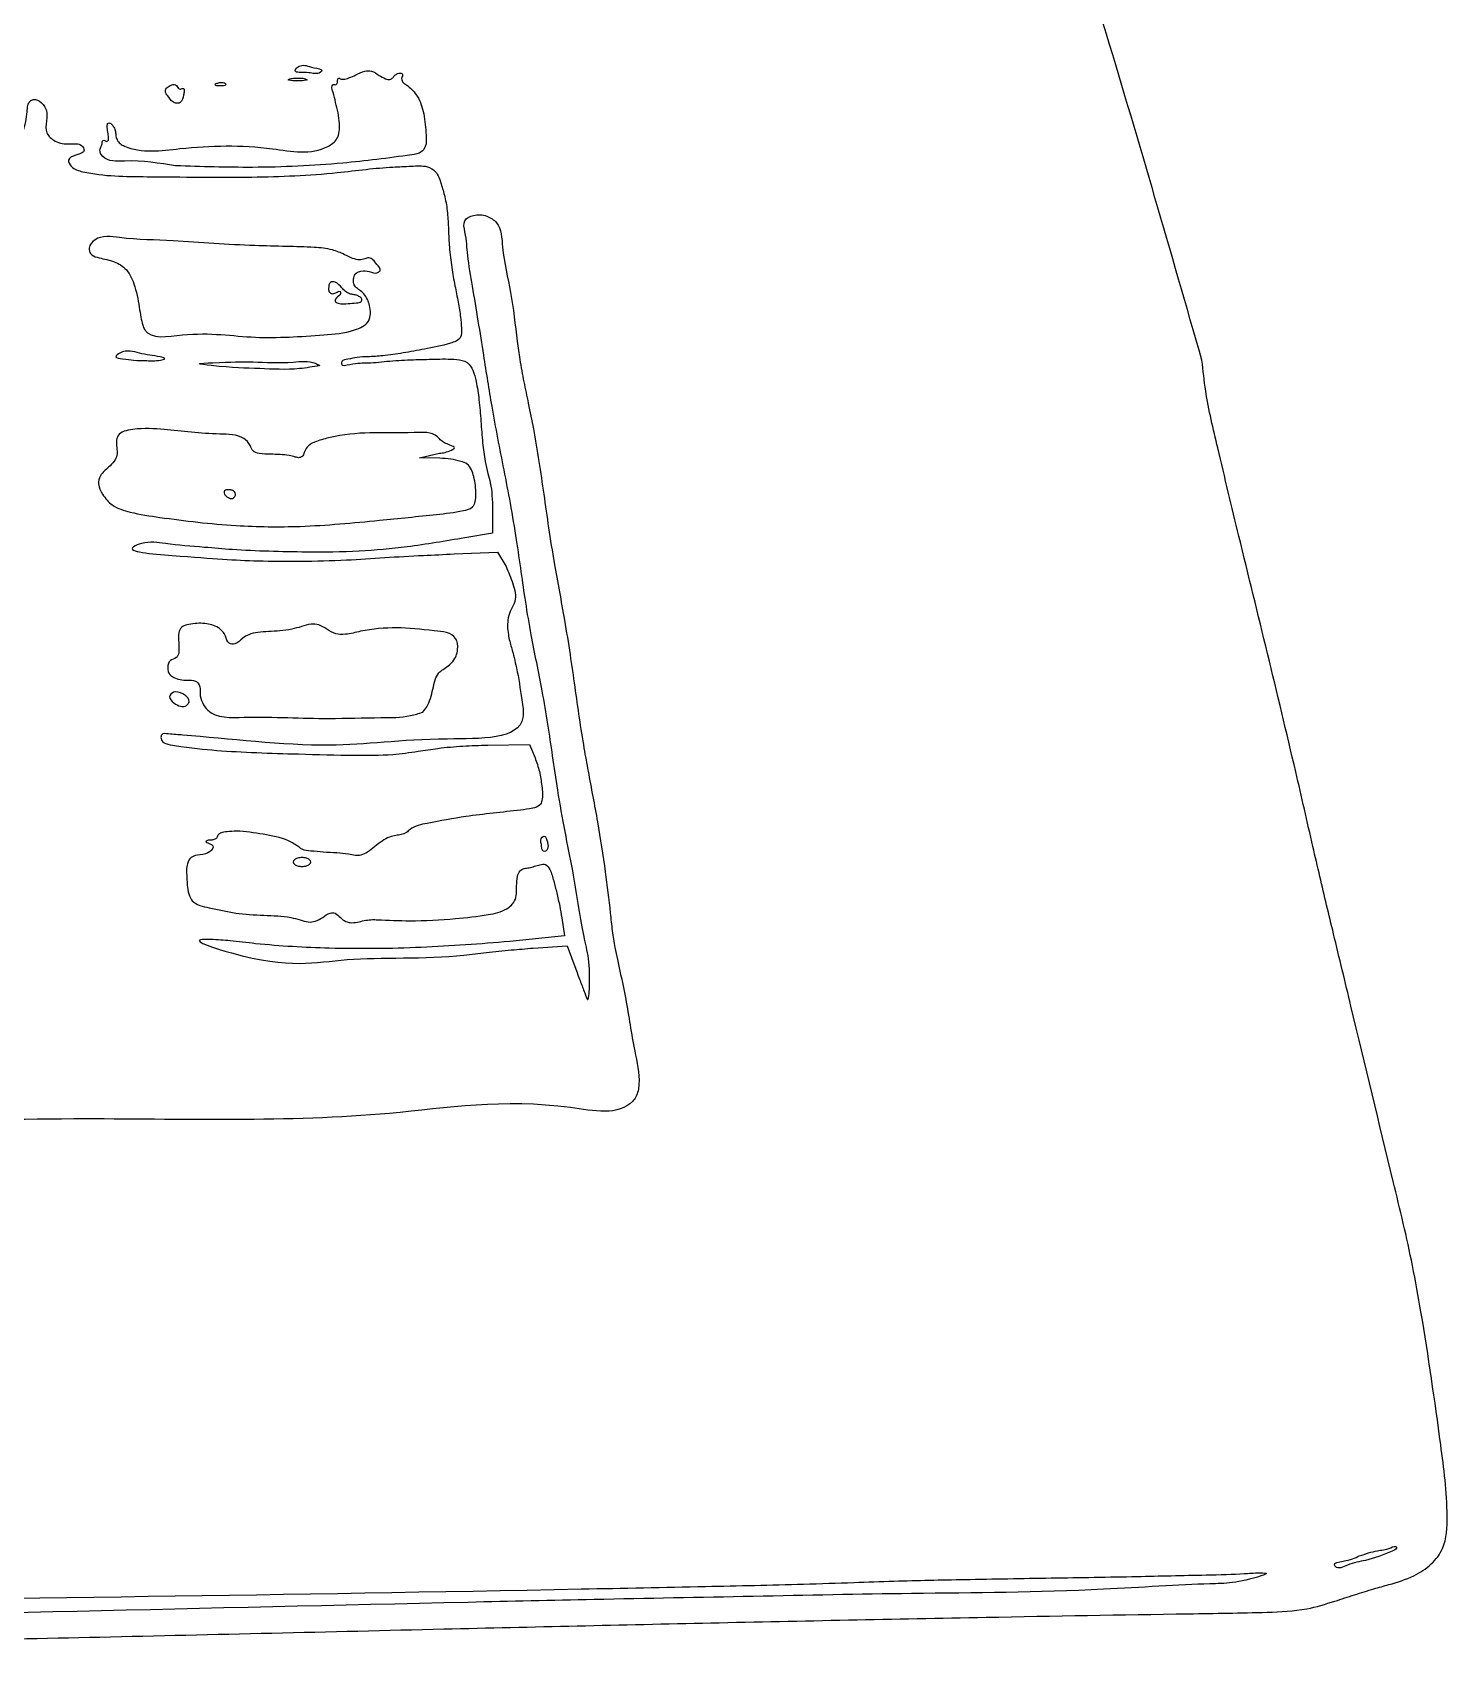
# Model space of a CAD drawing. Extents: x 14 to 139, y 93 to 208.
# Drawn here: x 125.36 to 138.91, y 93.35 to 108.98 of the extents above; entities that cross this region are included whole.
import ezdxf

# ---------------------------------------------------------------- set-up
doc = ezdxf.new("R2010")
doc.units = 0
doc.layers.add('Edge.Cuts', color=7, linetype='CONTINUOUS')
doc.layers.add('SilkS', color=7, linetype='CONTINUOUS')

msp = doc.modelspace()

# ---------------------------------------------------------------- linework, layer by layer
at = {"layer": 'Edge.Cuts', "color": 1}
for points, knots in [([(136.562873, 105.841972), (136.264549, 106.879166), (135.658245, 108.987132), (134.771746, 111.782585), (133.533639, 113.069083), (133.079445, 113.54103)], [0, 0, 0, 0, 3.255087, 6.615553, 8.562588, 8.562588, 8.562588, 8.562588]), ([(86.92611, 93.350235), (90.987756, 93.353391), (99.208665, 93.359778), (109.589867, 93.423206), (116.125173, 93.407892), (118.789651, 93.471242), (119.596422, 93.485972), (120.958597, 93.507667), (123.099832, 93.548381), (126.036731, 93.611547), (129.055629, 93.683776), (131.885295, 93.749444), (134.262424, 93.798114), (136.040338, 93.8296), (137.062408, 93.843755), (137.535922, 93.862785), (137.811046, 93.946734), (138.022933, 94.017022), (138.194986, 94.070357), (138.386287, 94.123026), (138.580223, 94.182372), (138.762157, 94.298575), (138.906842, 94.491549), (138.922589, 94.901496), (138.825796, 95.648732), (138.710813, 96.452629), (138.560729, 97.2939), (138.323603, 98.268107), (138.069734, 99.326678), (137.834653, 100.300286), (137.712361, 100.80961), (137.592917, 101.326912), (137.430536, 102.039659), (137.192951, 103.03007), (136.938527, 104.063343), (136.738308, 104.901217), (136.604568, 105.461051), (136.573573, 105.74421), (136.562873, 105.841972)], [0, 0, 0, 0, 12.18483, 24.662509, 31.145266, 31.78847, 32.658131, 33.565978, 35.875511, 39.082993, 42.378647, 44.935004, 47.573652, 49.513572, 50.264814, 50.646687, 50.926104, 51.123222, 51.317191, 51.46607, 51.719083, 51.922105, 52.104538, 52.417963, 53.10424, 54.390731, 54.842115, 55.668655, 57.396834, 58.108766, 58.673303, 58.968231, 59.7015, 60.866294, 62.023872, 62.893233, 63.452381, 63.747228, 63.747228, 63.747228, 63.747228])]:
    msp.add_open_spline(points, degree=3, knots=knots, dxfattribs=at)
at = {"layer": 'SilkS', "color": 7}
for points in [[(127.888575, 108.640853), (127.88859, 108.641228)], [(127.128555, 108.49596), (127.12854, 108.495585)], [(126.6666, 108.363383), (126.666743, 108.36366)], [(126.733005, 107.70477), (126.733125, 107.704493)], [(129.262035, 104.904323), (129.06846, 104.908823), (129.25953, 104.951873)], [(129.769103, 104.413658), (129.769103, 104.187698), (129.503723, 104.141498)], [(129.399615, 103.986825), (129.815655, 104.0031), (129.898373, 103.867448)], [(126.85923, 102.562583), (126.859192, 102.562298)], [(129.72258, 102.15645), (130.121723, 102.1617), (130.174898, 102.033788)], [(130.431165, 100.50177), (130.45689, 100.32936), (129.932602, 100.27416)], [(130.15785, 100.211378), (130.482772, 100.234253), (130.566, 100.008405)]]:
    msp.add_lwpolyline(points, dxfattribs=at)
for points in [[(127.826452, 108.538335)], [(128.28375, 106.450703)], [(128.151945, 106.085813)], [(126.584512, 105.87651)], [(128.113102, 105.791588)], [(127.200195, 104.56011)], [(128.686335, 104.30988)], [(129.101092, 102.471323)], [(130.236225, 101.2032)], [(127.858335, 101.035905)], [(138.070147, 94.389592)]]:
    msp.add_lwpolyline(points, close=True, dxfattribs=at)
for points, knots in [([(136.562872, 105.841972), (136.264549, 106.879166), (135.658244, 108.987132), (134.771745, 111.782587), (133.533634, 113.069084), (133.079437, 113.54103)], [0, 0, 0, 0, 3.255087, 6.615554, 8.562592, 8.562592, 8.562592, 8.562592]), ([(127.88859, 108.641228), (127.901057, 108.650303), (127.928422, 108.670223), (127.9938, 108.666699), (128.042958, 108.640949), (128.155409, 108.631618), (128.094719, 108.574799), (128.00947, 108.605687), (127.942552, 108.594295), (127.865851, 108.60633), (127.881848, 108.630633), (127.888575, 108.640853)], [0, 0, 0, 0, 0.045446, 0.099761, 0.176626, 0.260087, 0.277576, 0.390096, 0.483797, 0.524604, 0.554217, 0.554217, 0.554217, 0.554217]), ([(126.733125, 107.704493), (126.576823, 107.730048), (126.352591, 107.76671), (126.061899, 107.738965), (125.997822, 107.847825), (126.02053, 107.890047), (126.029754, 107.918348), (126.030104, 107.938081), (126.037504, 107.951565), (126.054117, 107.948056), (126.066049, 107.936604), (126.092963, 107.943156), (126.088383, 107.984926), (126.085155, 108.030531), (126.073868, 108.072854), (126.080722, 108.121723), (126.11777, 108.108972), (126.137868, 108.082141), (126.156139, 108.043747), (126.158764, 107.99937), (126.168252, 107.953459), (126.199269, 107.914891), (126.388034, 107.819266), (126.906359, 107.898124), (127.525197, 107.91036), (128.071656, 107.797339), (128.29927, 107.963961), (128.311133, 108.133819), (128.272034, 108.276551), (128.247296, 108.397367), (128.223338, 108.452993), (128.243306, 108.491738), (128.263593, 108.474871), (128.281406, 108.491802), (128.283343, 108.513277), (128.282486, 108.532883), (128.296271, 108.549374), (128.314051, 108.533163), (128.348006, 108.532912), (128.398551, 108.547572), (128.465303, 108.577171), (128.531948, 108.616967), (128.616976, 108.617052), (128.677575, 108.572895), (128.73244, 108.541312), (128.782664, 108.52488), (128.813353, 108.547859), (128.830253, 108.573298), (128.855572, 108.588414), (128.87936, 108.59587), (128.901355, 108.591669), (128.909761, 108.571583), (128.89713, 108.552797), (128.895615, 108.522948), (128.920186, 108.492614), (128.98194, 108.456222), (129.063555, 108.363034), (129.118525, 108.194913), (129.129559, 108.032889), (129.138769, 107.902286), (129.082983, 107.823025), (128.795638, 107.782475), (128.273914, 107.715049), (127.510729, 107.680478), (126.978138, 107.697113), (126.733005, 107.70477)], [0, 0, 0, 0, 0.491013, 0.704407, 0.772194, 0.809628, 0.84139, 0.860735, 0.869433, 0.882503, 0.902689, 0.918588, 0.950929, 1.004159, 1.064229, 1.092353, 1.118063, 1.153807, 1.19688, 1.241569, 1.286731, 1.335222, 1.383751, 1.913635, 2.80196, 3.331034, 3.446056, 3.591838, 3.799168, 3.897812, 3.960225, 3.978893, 3.998767, 4.015838, 4.039445, 4.062314, 4.075537, 4.090336, 4.120822, 4.175748, 4.246665, 4.340526, 4.404069, 4.488612, 4.55649, 4.600544, 4.632427, 4.662406, 4.692303, 4.718205, 4.737003, 4.752814, 4.774228, 4.800576, 4.836997, 4.883664, 5.016773, 5.195729, 5.402585, 5.509999, 5.57489, 5.670851, 6.336725, 7.200859, 7.937754, 7.937754, 7.937754, 7.937754]), ([(126.666743, 108.36366), (126.653922, 108.377192), (126.633714, 108.39852), (126.633861, 108.447121), (126.670724, 108.467779), (126.700787, 108.484482), (126.733292, 108.48644), (126.747705, 108.4652), (126.756312, 108.445864), (126.777796, 108.436561), (126.793359, 108.445703), (126.81668, 108.446889), (126.815555, 108.41241), (126.807005, 108.372935), (126.794171, 108.305827), (126.71202, 108.298884), (126.684491, 108.337977), (126.6666, 108.363383)], [0, 0, 0, 0, 0.054132, 0.085325, 0.12984, 0.166926, 0.193055, 0.216035, 0.237522, 0.256556, 0.276768, 0.291325, 0.314559, 0.354954, 0.432121, 0.478591, 0.564854, 0.564854, 0.564854, 0.564854]), ([(127.12854, 108.495585), (127.139073, 108.498865), (127.159079, 108.505096), (127.186425, 108.503245), (127.210537, 108.498286), (127.214703, 108.47475), (127.18371, 108.470736), (127.15538, 108.471312), (127.125791, 108.467249), (127.102309, 108.487233), (127.118248, 108.492533), (127.128555, 108.49596)], [0, 0, 0, 0, 0.032532, 0.061788, 0.084481, 0.097065, 0.118621, 0.156146, 0.192624, 0.205152, 0.228074, 0.228074, 0.228074, 0.228074]), ([(127.82649, 108.538335), (127.842182, 108.541325), (127.875274, 108.54763), (127.927585, 108.544997), (127.961634, 108.54537), (128.003711, 108.525779), (127.943164, 108.518669), (127.900887, 108.519194), (127.858135, 108.518341), (127.798229, 108.526222), (127.818162, 108.534777), (127.826452, 108.538335)], [0, 0, 0, 0, 0.048148, 0.101537, 0.14968, 0.169357, 0.196943, 0.261717, 0.326447, 0.354047, 0.373698, 0.373698, 0.373698, 0.373698]), ([(110.271675, 107.578005), (110.459946, 107.537908), (110.924164, 107.43904), (111.686491, 107.424246), (112.367277, 107.44706), (112.867819, 107.50341), (113.155628, 107.533097), (113.377336, 107.552932), (113.536576, 107.573926), (113.654749, 107.593469), (113.764082, 107.635326), (113.901971, 107.655893), (114.038653, 107.530253), (114.108968, 107.361511), (114.147498, 107.194935), (114.260345, 107.084207), (114.380883, 107.093976), (114.48977, 107.115434), (114.558816, 107.220759), (114.602813, 107.357797), (114.640975, 107.496325), (114.720209, 107.603288), (114.821915, 107.605429), (114.912327, 107.619595), (114.993301, 107.637927), (115.065554, 107.667566), (115.140786, 107.697162), (115.24293, 107.673506), (115.465346, 107.562991), (115.952774, 107.486161), (116.679171, 107.445791), (117.362791, 107.472513), (117.892566, 107.519433), (118.207395, 107.544474), (118.448612, 107.558953), (118.620642, 107.574793), (118.7464, 107.592746), (118.86135, 107.631854), (118.989773, 107.669462), (119.132032, 107.574243), (119.202586, 107.419216), (119.242808, 107.270016), (119.33139, 107.157393), (119.451525, 107.148543), (119.56254, 107.152798), (119.659066, 107.228139), (119.691711, 107.366648), (119.730454, 107.512064), (119.835719, 107.644242), (119.961946, 107.65892), (120.065228, 107.667171), (120.147054, 107.694938), (120.222196, 107.735709), (120.282722, 107.799691), (120.393602, 107.780282), (120.497341, 107.707352), (120.657117, 107.639025), (120.878382, 107.598635), (121.25981, 107.561993), (121.816328, 107.547047), (122.483137, 107.561876), (123.004677, 107.607026), (123.351001, 107.649257), (123.537387, 107.662716), (123.69649, 107.666516), (123.81494, 107.659417), (123.9107, 107.682981), (123.963801, 107.73575), (123.997979, 107.810303), (124.091712, 107.772205), (124.149808, 107.693331), (124.235345, 107.599095), (124.300684, 107.498878), (124.357497, 107.394688), (124.389643, 107.29578), (124.473585, 107.231538), (124.570284, 107.237448), (124.666942, 107.230989), (124.749353, 107.29577), (124.794918, 107.437532), (124.861681, 107.586759), (124.942817, 107.742518), (125.072068, 107.787924), (125.195558, 107.873084), (125.280841, 108.033649), (125.309789, 108.180003), (125.313594, 108.278436), (125.3316, 108.325828), (125.385678, 108.349593), (125.455964, 108.313706), (125.505583, 108.232371), (125.49457, 108.130176), (125.481382, 108.014893), (125.586317, 107.925182), (125.70675, 107.906333), (125.821967, 107.927984), (125.877099, 107.833159), (125.77607, 107.812107), (125.687758, 107.772852), (125.741625, 107.673448), (126.006181, 107.603263), (126.588889, 107.601485), (127.401609, 107.58828), (128.103132, 107.616559), (128.550236, 107.671588), (128.786827, 107.694432), (128.981277, 107.699275), (129.124556, 107.713578), (129.240787, 107.648601), (129.276008, 107.531467), (129.316532, 107.400522), (129.338418, 107.253401), (129.346531, 107.091606), (129.353209, 106.917028), (129.374676, 106.736576), (129.406207, 106.561504), (129.439419, 106.403965), (129.460873, 106.267415), (129.4713, 106.157516), (129.473551, 106.042753), (129.309659, 105.984783), (129.133675, 105.953458), (128.914917, 105.911608), (128.734582, 105.886239), (128.58867, 105.87506), (128.474287, 105.873687), (128.396716, 105.851968), (128.326931, 105.84767), (128.311642, 105.780787), (128.458912, 105.820885), (128.578691, 105.812181), (128.794123, 105.838576), (129.000179, 105.847885), (129.216341, 105.85332), (129.38541, 105.857433), (129.529878, 105.834728), (129.587758, 105.74092), (129.616763, 105.618553), (129.642022, 105.454514), (129.656774, 105.257624), (129.671237, 105.059603), (129.690552, 104.892327), (129.720845, 104.765793), (129.751383, 104.658449), (129.764635, 104.542183), (129.767594, 104.457071), (129.769103, 104.413658)], [0, 0, 0, 0, 0.576497, 1.421467, 2.276445, 2.619967, 2.931915, 3.144758, 3.287138, 3.414794, 3.500937, 3.641692, 3.802014, 4.007877, 4.19077, 4.308776, 4.442068, 4.533859, 4.628519, 4.796453, 4.969954, 5.062297, 5.166486, 5.25336, 5.341576, 5.412991, 5.489147, 5.577432, 5.714994, 6.237642, 7.027877, 7.907507, 8.283441, 8.623859, 8.855075, 9.007849, 9.143163, 9.23286, 9.376018, 9.519296, 9.6983, 9.877742, 9.987396, 10.09644, 10.22047, 10.315035, 10.438242, 10.633089, 10.772132, 10.909024, 10.994909, 11.085376, 11.164085, 11.253794, 11.32747, 11.473596, 11.637291, 11.84241, 12.146014, 12.786623, 13.511007, 14.145988, 14.356178, 14.557457, 14.706639, 14.832556, 14.914924, 14.989143, 15.060915, 15.113426, 15.245247, 15.363582, 15.491775, 15.603401, 15.720153, 15.796513, 15.899346, 16.00217, 16.077175, 16.19295, 16.437677, 16.583141, 16.688496, 16.835392, 17.024925, 17.2156, 17.277804, 17.323089, 17.35728, 17.441702, 17.530175, 17.629025, 17.744778, 17.854518, 17.997815, 18.11458, 18.161873, 18.255637, 18.338843, 18.402353, 18.5264, 19.143109, 20.14803, 20.966688, 21.244966, 21.500268, 21.677537, 21.832727, 21.920216, 22.051884, 22.178925, 22.337284, 22.494243, 22.665542, 22.86101, 23.038964, 23.198579, 23.345577, 23.448488, 23.542063, 23.648736, 23.903756, 24.111753, 24.30805, 24.450622, 24.552987, 24.644008, 24.70589, 24.729374, 24.811416, 24.990053, 25.193953, 25.420872, 25.621842, 25.835958, 25.940658, 26.031955, 26.143293, 26.320903, 26.527726, 26.735872, 26.9167, 27.031856, 27.125875, 27.25109, 27.381451, 27.381451, 27.381451, 27.381451]), ([(130.566, 100.008405), (130.581322, 99.96614), (130.609696, 99.88787), (130.644738, 99.806539), (130.687145, 99.667935), (130.714134, 100.073872), (130.626794, 100.333886), (130.554126, 100.885505), (130.459332, 101.331038), (130.395708, 101.701533), (130.344346, 102.044298), (130.298944, 102.362403), (130.248435, 102.659748), (130.191278, 102.94491), (130.134576, 103.227508), (130.085579, 103.517819), (130.042765, 103.821198), (129.997708, 104.137264), (129.942535, 104.462832), (129.880472, 104.787337), (129.818465, 105.09635), (129.766548, 105.379436), (129.722405, 105.644714), (129.680923, 105.917375), (129.630983, 106.221014), (129.579773, 106.537725), (129.52757, 106.826327), (129.518391, 107.024961), (129.477775, 107.18612), (129.596853, 107.244156), (129.70941, 107.234312), (129.854915, 107.140969), (129.85865, 106.847123), (129.953594, 106.487232), (129.990593, 106.121272), (130.030827, 105.836075), (130.066257, 105.637726), (130.113839, 105.417511), (130.164967, 105.163837), (130.213609, 104.873462), (130.259203, 104.556578), (130.304749, 104.232054), (130.354337, 103.920561), (130.408055, 103.626226), (130.461598, 103.334458), (130.51029, 103.030037), (130.554877, 102.717259), (130.596897, 102.417165), (130.63902, 102.148103), (130.699429, 101.816617), (130.775398, 101.423229), (130.846841, 100.970141), (130.887732, 100.621634), (130.913463, 100.379706), (130.935038, 100.230676), (130.982829, 100.013819), (131.057516, 99.68512), (131.111072, 99.286412), (131.180955, 98.992594), (131.164407, 98.843812), (131.145232, 98.787536), (130.995811, 98.596255), (130.049983, 98.803488), (128.405194, 98.517659), (125.553815, 98.622914), (122.801477, 98.487069), (121.206192, 98.550258), (120.549686, 98.521439), (120.502561, 98.649565), (120.437138, 98.648641), (120.402999, 98.548917), (120.060206, 98.510876), (119.251122, 98.500224), (117.873363, 98.48096), (116.141318, 98.466218), (114.398412, 98.459673), (112.587393, 98.437248), (111.153919, 98.485388), (110.201277, 98.415862), (109.88422, 98.501376), (109.816612, 98.51961)], [0, 0, 0, 0, 0.130732, 0.242097, 0.309994, 0.43613, 0.945938, 1.55501, 1.939098, 2.34171, 2.675832, 2.98036, 3.305333, 3.580557, 3.852814, 4.169999, 4.463614, 4.771959, 5.127752, 5.454106, 5.763095, 6.073255, 6.317498, 6.569773, 6.900917, 7.239247, 7.537619, 7.764198, 7.870599, 7.968046, 8.096867, 8.207813, 8.449397, 8.890314, 9.362091, 9.538743, 9.755663, 9.966071, 10.214693, 10.531891, 10.849174, 11.175123, 11.515001, 11.795315, 12.072698, 12.404903, 12.720093, 13.020509, 13.31397, 13.537021, 14.031308, 14.515905, 14.912646, 15.083826, 15.24586, 15.363972, 15.749967, 16.255155, 16.576621, 16.64018, 16.702046, 16.75253, 17.352501, 19.086089, 22.110686, 25.747948, 27.101249, 27.346656, 27.414952, 27.446374, 27.51604, 27.680638, 28.365151, 30.085581, 31.717114, 33.593001, 35.307129, 37.144766, 37.917677, 38.127158, 38.127158, 38.127158, 38.127158]), ([(128.151983, 106.085805), (128.249075, 106.093067), (128.397301, 106.104154), (128.604937, 106.197517), (128.601336, 106.341065), (128.571768, 106.426486), (128.53946, 106.479085), (128.49589, 106.513626), (128.45396, 106.541329), (128.433416, 106.58628), (128.435577, 106.634081), (128.456561, 106.683046), (128.518583, 106.700882), (128.587795, 106.696656), (128.653789, 106.665708), (128.707569, 106.711117), (128.655897, 106.759777), (128.63155, 106.803888), (128.584382, 106.82974), (128.541355, 106.810669), (128.48893, 106.799556), (128.42126, 106.817771), (128.339595, 106.860887), (128.219535, 106.910491), (128.02977, 106.928092), (127.781845, 106.931959), (127.461237, 106.941208), (127.100108, 106.958274), (126.665519, 106.994745), (126.299757, 106.996127), (125.993183, 107.046716), (125.894892, 106.93412), (125.913725, 106.851946), (126.008482, 106.816814), (126.124041, 106.802796), (126.266828, 106.726556), (126.348503, 106.557386), (126.377797, 106.394529), (126.397706, 106.260156), (126.41268, 106.189024), (126.476955, 106.033855), (126.961449, 106.132711), (127.466803, 106.036864), (127.928539, 106.069852), (128.151945, 106.085813)], [0, 0, 0, 0, 0.298605, 0.455864, 0.604652, 0.667801, 0.731265, 0.785316, 0.833972, 0.879462, 0.925484, 0.976198, 1.02593, 1.104729, 1.189053, 1.216506, 1.2823, 1.340965, 1.383346, 1.42498, 1.474777, 1.542981, 1.628192, 1.753437, 1.928805, 2.194577, 2.499201, 2.889799, 3.281942, 3.795497, 4.031159, 4.128792, 4.183273, 4.255013, 4.405829, 4.544187, 4.715171, 4.945247, 5.043061, 5.121567, 5.164749, 5.530392, 6.229869, 6.885546, 6.885546, 6.885546, 6.885546]), ([(128.28375, 106.450703), (128.29927, 106.46191), (128.318704, 106.475943), (128.304268, 106.513518), (128.266494, 106.484233), (128.233432, 106.476165), (128.198955, 106.494638), (128.196869, 106.537814), (128.202335, 106.596752), (128.280914, 106.593174), (128.315733, 106.5421), (128.358172, 106.501799), (128.395304, 106.478483), (128.432635, 106.470499), (128.467381, 106.467283), (128.493832, 106.451218), (128.521833, 106.432887), (128.509383, 106.393957), (128.452052, 106.390664), (128.380396, 106.38667), (128.313864, 106.377276), (128.244614, 106.409387), (128.269418, 106.435572), (128.28375, 106.450703)], [0, 0, 0, 0, 0.048306, 0.060489, 0.102309, 0.141877, 0.168793, 0.204788, 0.265179, 0.311199, 0.395277, 0.442245, 0.487543, 0.524041, 0.556381, 0.589624, 0.619504, 0.642571, 0.690282, 0.769181, 0.866289, 0.901391, 0.949437, 0.949437, 0.949437, 0.949437]), ([(86.926102, 93.350235), (90.98775, 93.353391), (99.208662, 93.359778), (109.589866, 93.423206), (116.125173, 93.407892), (118.789651, 93.471242), (119.596422, 93.485972), (120.958596, 93.507667), (123.09983, 93.548381), (126.036729, 93.611547), (129.055628, 93.683776), (131.885295, 93.749444), (134.262424, 93.798114), (136.040336, 93.8296), (137.062407, 93.843755), (137.53592, 93.862785), (137.811046, 93.946734), (138.022932, 94.017022), (138.194984, 94.070358), (138.386285, 94.123025), (138.580219, 94.182373), (138.762152, 94.298576), (138.906844, 94.491546), (138.922587, 94.901497), (138.825797, 95.648731), (138.710813, 96.452629), (138.560729, 97.2939), (138.323603, 98.268107), (138.069734, 99.326679), (137.834653, 100.300286), (137.712356, 100.809609), (137.59292, 101.326913), (137.430532, 102.039658), (137.192946, 103.030069), (136.938528, 104.063343), (136.738308, 104.901217), (136.604568, 105.461051), (136.573573, 105.74421), (136.562872, 105.841972)], [0, 0, 0, 0, 12.184835, 24.662516, 31.145273, 31.788478, 32.658139, 33.565985, 35.875515, 39.082999, 42.378654, 44.935011, 47.57366, 49.51358, 50.264818, 50.646693, 50.926112, 51.123228, 51.317196, 51.466077, 51.719086, 51.922108, 52.104544, 52.417968, 53.104245, 54.390736, 54.842121, 55.668661, 57.39684, 58.108772, 58.673309, 58.968237, 59.701506, 60.8663, 62.023878, 62.893239, 63.452387, 63.747234, 63.747234, 63.747234, 63.747234]), ([(126.584512, 105.87651), (126.517371, 105.885503), (126.388138, 105.902814), (126.252699, 105.952572), (126.133202, 105.867363), (126.25198, 105.853365), (126.329973, 105.83956), (126.466401, 105.840208), (126.542386, 105.834638), (126.649554, 105.855266), (126.6073, 105.869067), (126.584513, 105.87651)], [0, 0, 0, 0, 0.201689, 0.388203, 0.440284, 0.507488, 0.615123, 0.741545, 0.873019, 0.914161, 0.962322, 0.962322, 0.962322, 0.962322]), ([(128.113102, 105.791588), (128.098962, 105.799579), (128.022401, 105.842849), (127.799898, 105.811812), (127.451305, 105.830607), (127.23984, 105.825865), (126.897737, 105.811234), (127.261507, 105.7693), (127.4873, 105.766785), (127.862097, 105.745879), (128.049324, 105.779973), (128.113102, 105.791588)], [0, 0, 0, 0, 0.04824, 0.26118, 0.642567, 1.030662, 1.158013, 1.270846, 1.739493, 2.118497, 2.314309, 2.314309, 2.314309, 2.314309]), ([(129.25953, 104.951873), (129.295068, 104.955785), (129.34155, 104.960902), (129.424251, 105.009039), (129.350973, 105.030163), (129.312187, 105.051151), (129.267968, 105.076382), (129.201927, 105.160861), (128.934917, 105.139591), (128.612945, 105.157172), (128.290713, 105.127276), (128.097503, 105.072996), (128.006437, 105.033827), (127.968564, 104.976385), (127.957349, 104.927878), (127.918087, 104.903295), (127.872221, 104.918113), (127.811937, 104.932018), (127.731079, 104.939783), (127.634802, 104.942998), (127.548703, 104.942632), (127.468443, 104.965942), (127.446041, 105.038377), (127.353714, 105.134798), (127.045909, 105.130121), (126.694785, 105.174197), (126.385591, 105.19781), (126.15273, 105.147663), (126.169647, 105.013075), (126.176038, 104.930181), (126.14328, 104.869632), (126.084052, 104.808882), (126.0088, 104.751641), (125.98504, 104.646463), (126.035413, 104.546128), (126.130198, 104.435364), (126.331901, 104.373317), (126.726688, 104.315485), (127.270808, 104.250216), (127.975422, 104.240849), (128.432668, 104.285249), (128.686335, 104.30988)], [0, 0, 0, 0, 0.119618, 0.156456, 0.207937, 0.263004, 0.314545, 0.352902, 0.578675, 1.003478, 1.386778, 1.521293, 1.611203, 1.673751, 1.720516, 1.755738, 1.79741, 1.857391, 1.944167, 2.039595, 2.144913, 2.209254, 2.266369, 2.35803, 2.591093, 3.124396, 3.426549, 3.579159, 3.711681, 3.766391, 3.830151, 3.907913, 4.023504, 4.10245, 4.208567, 4.346297, 4.53036, 4.819167, 5.553432, 6.166532, 6.930479, 6.930479, 6.930479, 6.930479]), ([(128.686327, 104.309805), (128.870329, 104.328128), (129.141668, 104.355148), (129.428188, 104.387784), (129.600217, 104.426934), (129.614691, 104.580442), (129.597119, 104.710999), (129.552763, 104.844821), (129.454207, 104.878553), (129.366352, 104.897807), (129.297975, 104.902078), (129.262035, 104.904323)], [0, 0, 0, 0, 0.548225, 0.808441, 0.901716, 1.026343, 1.198328, 1.332442, 1.400241, 1.497341, 1.604928, 1.604928, 1.604928, 1.604928]), ([(127.200195, 104.56011), (127.197251, 104.567532), (127.19147, 104.58211), (127.212847, 104.601105), (127.241427, 104.603861), (127.272175, 104.599188), (127.298167, 104.584834), (127.309218, 104.5606), (127.302499, 104.538176), (127.287689, 104.521821), (127.265121, 104.515378), (127.240975, 104.523029), (127.217738, 104.537553), (127.206053, 104.552577), (127.200195, 104.56011)], [0, 0, 0, 0, 0.021759, 0.042736, 0.072966, 0.106806, 0.135078, 0.158302, 0.180366, 0.201319, 0.222275, 0.246698, 0.274956, 0.303367, 0.303367, 0.303367, 0.303367]), ([(129.503723, 104.141498), (129.319387, 104.110105), (128.983782, 104.05295), (128.476431, 104.006704), (128.034288, 104.002367), (127.629042, 104.011061), (127.302866, 104.02381), (126.973927, 104.054505), (126.679894, 104.073883), (126.462669, 104.114262), (126.202771, 104.009858), (127.046511, 103.946251), (127.457848, 103.914069), (128.217765, 103.915316), (128.734715, 103.953592), (129.080297, 103.972181), (129.301712, 103.982335), (129.399615, 103.986825)], [0, 0, 0, 0, 0.560803, 1.021015, 1.526583, 1.886237, 2.237468, 2.504523, 2.880225, 3.108396, 3.191783, 3.572163, 4.397672, 5.240921, 5.608769, 5.979998, 6.274256, 6.274256, 6.274256, 6.274256]), ([(129.898373, 103.867448), (129.920483, 103.813441), (129.963606, 103.708115), (130.00507, 103.555839), (129.94397, 103.45661), (129.906659, 103.352261), (129.912997, 103.22393), (129.954363, 103.067406), (130.010961, 102.860087), (130.039072, 102.643784), (130.111161, 102.199568), (129.073698, 102.241395), (128.182774, 102.096688), (127.183388, 102.225222), (126.69727, 102.25923), (126.596069, 102.271295), (126.584857, 102.172288), (126.843227, 102.131779), (127.225629, 102.091393), (127.833878, 102.072353), (128.38869, 102.058076), (128.773278, 102.057819), (129.037901, 102.092996), (129.260429, 102.129839), (129.483685, 102.148194), (129.643263, 102.153709), (129.72258, 102.15645)], [0, 0, 0, 0, 0.178332, 0.347792, 0.432241, 0.517157, 0.678565, 0.805497, 1.005056, 1.316803, 1.485127, 2.236129, 3.371553, 4.776697, 4.916813, 4.980664, 5.015515, 5.162677, 5.569158, 6.350765, 6.891176, 7.255784, 7.499186, 7.691384, 7.932324, 8.170426, 8.170426, 8.170426, 8.170426]), ([(129.101123, 102.471338), (129.114413, 102.487733), (129.145934, 102.526616), (129.175563, 102.603419), (129.196013, 102.69231), (129.214914, 102.776524), (129.244913, 102.846728), (129.312934, 102.893729), (129.397723, 102.949209), (129.443054, 103.063451), (129.421489, 103.23108), (129.142512, 103.257874), (128.861207, 103.28943), (128.566731, 103.266478), (128.379122, 103.214115), (128.262718, 103.215159), (128.182744, 103.264858), (128.110049, 103.311438), (128.021384, 103.319843), (127.937822, 103.288971), (127.839156, 103.264144), (127.733141, 103.248336), (127.624062, 103.244211), (127.523463, 103.238943), (127.438914, 103.219272), (127.365564, 103.178938), (127.319594, 103.117127), (127.22873, 103.123453), (127.213156, 103.21431), (127.140151, 103.295138), (127.005531, 103.32986), (126.887418, 103.319029), (126.788568, 103.294953), (126.751805, 103.221558), (126.765403, 103.145291), (126.764556, 103.073422), (126.763491, 103.019803), (126.730186, 102.983847), (126.670822, 102.974994), (126.651066, 102.898718), (126.665814, 102.831986), (126.720772, 102.799385), (126.777947, 102.781997), (126.84738, 102.773591), (126.917769, 102.782644), (126.972929, 102.725975), (126.955585, 102.617963), (127.056706, 102.407855), (127.572095, 102.436732), (128.091013, 102.400809), (128.627435, 102.422135), (128.931943, 102.417949), (129.062023, 102.458994), (129.101092, 102.471323)], [0, 0, 0, 0, 0.063029, 0.14948, 0.243442, 0.336502, 0.410619, 0.463041, 0.580968, 0.707576, 0.814835, 1.032003, 1.393791, 1.739134, 1.887791, 1.981346, 2.076146, 2.164499, 2.237867, 2.333027, 2.428613, 2.543432, 2.653567, 2.75598, 2.845522, 2.911002, 3.004882, 3.060448, 3.137459, 3.242499, 3.377639, 3.532321, 3.605874, 3.663129, 3.758179, 3.831173, 3.883615, 3.909466, 3.972096, 4.04344, 4.114321, 4.162464, 4.225714, 4.293862, 4.373464, 4.423611, 4.504939, 4.682856, 5.037826, 5.851051, 6.347686, 6.632857, 6.755275, 6.755275, 6.755275, 6.755275]), ([(126.859192, 102.562298), (126.860671, 102.571366), (126.864221, 102.593144), (126.836902, 102.62363), (126.791709, 102.655813), (126.722974, 102.680334), (126.653785, 102.616095), (126.718161, 102.555358), (126.769147, 102.527299), (126.830242, 102.522035), (126.849383, 102.548809), (126.85923, 102.562583)], [0, 0, 0, 0, 0.026473, 0.063571, 0.11131, 0.199326, 0.255517, 0.329588, 0.400918, 0.445661, 0.493065, 0.493065, 0.493065, 0.493065]), ([(130.174898, 102.033788), (130.190824, 101.990464), (130.222992, 101.902962), (130.238384, 101.764345), (130.256465, 101.653382), (130.219747, 101.56815), (130.135566, 101.545646), (129.904112, 101.516619), (129.55752, 101.484798), (129.213247, 101.420582), (129.008466, 101.380247), (128.943264, 101.314855), (128.895172, 101.295579), (128.839679, 101.290969), (128.775206, 101.276428), (128.7064, 101.238066), (128.640035, 101.183952), (128.576673, 101.132156), (128.513582, 101.098774), (128.44822, 101.096089), (128.373586, 101.116623), (128.270179, 101.123408), (128.149616, 101.129717), (128.040457, 101.141229), (127.956757, 101.145915), (127.892719, 101.195358), (127.777648, 101.267409), (127.568134, 101.300838), (127.371842, 101.336461), (127.234618, 101.327011), (127.170832, 101.320034), (127.135048, 101.294605), (127.128765, 101.263582), (127.097272, 101.249936), (127.064695, 101.241719), (127.036344, 101.247283), (127.016608, 101.227326), (127.061331, 101.214121), (127.109077, 101.187537), (127.05165, 101.115939), (126.973543, 101.10666), (126.879043, 101.09351), (126.831793, 101.001219), (126.839659, 100.901872), (126.84383, 100.798274), (126.858675, 100.719919), (126.909568, 100.62486), (127.089089, 100.594013), (127.307803, 100.537856), (127.53224, 100.526728), (127.708058, 100.522019), (127.824921, 100.508253), (127.921752, 100.485353), (127.997806, 100.456365), (128.076085, 100.465645), (128.143206, 100.503689), (128.198509, 100.548791), (128.270108, 100.551065), (128.309191, 100.501551), (128.359525, 100.463599), (128.4248, 100.449976), (128.489584, 100.463633), (128.554186, 100.478445), (128.612786, 100.485908), (128.75326, 100.478121), (129.018092, 100.468132), (129.373477, 100.486823), (129.683875, 100.520739), (129.885788, 100.562524), (130.003009, 100.667332), (129.995402, 100.790807), (130.002936, 100.885326), (130.023076, 100.953023), (130.072042, 100.976299), (130.120644, 100.981049), (130.171155, 100.994234), (130.220894, 101.01013), (130.283034, 101.022307), (130.329595, 100.946733), (130.353957, 100.855295), (130.385262, 100.736238), (130.411009, 100.61893), (130.424756, 100.539027), (130.431165, 100.50177)], [0, 0, 0, 0, 0.137781, 0.278277, 0.418913, 0.46738, 0.538887, 0.659008, 1.185083, 1.560477, 1.73401, 1.780277, 1.83331, 1.885038, 1.947237, 2.029948, 2.118402, 2.203928, 2.276167, 2.327093, 2.395895, 2.507154, 2.637101, 2.756766, 2.841606, 2.876719, 2.996336, 3.246094, 3.501365, 3.592403, 3.658843, 3.691321, 3.715411, 3.746782, 3.784968, 3.817577, 3.828912, 3.850709, 3.915391, 3.964162, 4.0681, 4.157901, 4.226002, 4.35319, 4.453304, 4.53757, 4.591254, 4.765206, 5.025337, 5.295144, 5.428455, 5.5544, 5.646748, 5.727355, 5.794777, 5.874785, 5.956798, 6.004303, 6.070589, 6.132462, 6.192588, 6.26317, 6.329042, 6.392039, 6.439298, 6.750513, 7.187437, 7.503738, 7.690537, 7.797378, 7.940131, 8.031674, 8.091181, 8.136791, 8.18343, 8.238855, 8.291107, 8.345658, 8.406392, 8.523705, 8.641898, 8.77163, 8.884969, 8.884969, 8.884969, 8.884969]), ([(130.23615, 101.203245), (130.230486, 101.230932), (130.223094, 101.267063), (130.280019, 101.294714), (130.291137, 101.233575), (130.302469, 101.195382), (130.296622, 101.163009), (130.281344, 101.138599), (130.25169, 101.136669), (130.238159, 101.168012), (130.236954, 101.189932), (130.236225, 101.2032)], [0, 0, 0, 0, 0.07195, 0.093894, 0.156735, 0.192183, 0.224147, 0.251485, 0.271948, 0.298663, 0.339632, 0.339632, 0.339632, 0.339632]), ([(127.858335, 101.035905), (127.861502, 101.043701), (127.869108, 101.062426), (127.903832, 101.074756), (127.943022, 101.080364), (127.983565, 101.074761), (128.015341, 101.062425), (128.033529, 101.035902), (128.015325, 101.009385), (127.983552, 100.997054), (127.943007, 100.991446), (127.90382, 100.997049), (127.869093, 101.009385), (127.861498, 101.028109), (127.858335, 101.035905)], [0, 0, 0, 0, 0.024339, 0.058457, 0.101611, 0.144789, 0.178897, 0.20323, 0.227569, 0.261687, 0.304841, 0.348019, 0.382127, 0.40646, 0.40646, 0.40646, 0.40646]), ([(129.932602, 100.27416), (129.650559, 100.252143), (129.075957, 100.207288), (128.259564, 100.201066), (127.655919, 100.233494), (127.26703, 100.280089), (127.109154, 100.294118), (126.851512, 100.294903), (127.772136, 99.987622), (128.280123, 100.145561), (129.200277, 100.10126), (129.71583, 100.171671), (129.938038, 100.193469), (130.087794, 100.20567), (130.15785, 100.211378)], [0, 0, 0, 0, 0.84911, 1.729874, 2.438251, 2.683204, 2.873073, 2.967447, 3.289973, 4.401451, 5.518245, 5.735395, 5.975397, 6.186356, 6.186356, 6.186356, 6.186356]), ([(138.07014, 94.389623), (138.130342, 94.408947), (138.234541, 94.442394), (138.331672, 94.447549), (138.426235, 94.491695), (138.428561, 94.457445), (138.408088, 94.445805), (138.31417, 94.402787), (138.152803, 94.345166), (137.986162, 94.320599), (137.862442, 94.254596), (137.81461, 94.325614), (137.964838, 94.341053), (138.028817, 94.370543), (138.070147, 94.389592)], [0, 0, 0, 0, 0.179957, 0.311473, 0.366717, 0.378125, 0.398649, 0.429135, 0.699714, 0.877861, 0.993148, 1.010987, 1.100835, 1.26479, 1.26479, 1.26479, 1.26479]), ([(38.181022, 93.519218), (37.167884, 93.525569), (35.287772, 93.537356), (32.874558, 93.55611), (30.196975, 93.585963), (27.213507, 93.641652), (23.590849, 93.69139), (20.241473, 93.730239), (17.56003, 93.763757), (15.767268, 93.80412), (14.884598, 93.900057), (14.393667, 94.03109), (14.19617, 94.114289), (13.986358, 94.215279), (14.064331, 94.299263), (14.161256, 94.270044), (14.337987, 94.194846), (14.681369, 94.085321), (15.196194, 94.00457), (15.789298, 93.941664), (16.50726, 93.920548), (17.36352, 93.897233), (18.373015, 93.881912), (19.382436, 93.868353), (20.238763, 93.854475), (24.253497, 93.755327), (33.610496, 93.685798), (47.955075, 93.616105), (60.982162, 93.626612), (72.095695, 93.692873), (84.458928, 93.736296), (98.434622, 93.782844), (111.955337, 93.843732), (121.806357, 93.934832), (128.249475, 94.023981), (131.724946, 94.094733), (132.595456, 94.113326), (133.196742, 94.13337), (133.711459, 94.152321), (134.34183, 94.164546), (135.11542, 94.178284), (135.894171, 94.190045), (136.488976, 94.205322), (136.920428, 94.213261), (137.065528, 94.227829), (137.205278, 94.224429), (136.922609, 94.124774), (136.526184, 94.126254), (135.308528, 94.038505), (133.899404, 94.035211), (132.259946, 94.000304), (130.847622, 93.973924), (127.439057, 93.897121), (122.737144, 93.783109), (116.905458, 93.67596), (113.571089, 93.657445), (112.04172, 93.648952)], [0, 0, 0, 0, 3.039476, 5.64045, 7.239836, 11.072762, 14.59181, 18.110922, 21.11428, 22.65658, 23.455719, 23.820089, 24.102774, 24.240815, 24.291162, 24.380152, 24.512513, 24.88728, 25.442279, 26.079649, 26.673509, 27.596712, 28.649502, 29.702245, 30.62528, 31.218788, 41.750069, 58.695261, 74.253883, 80.830772, 92.036463, 111.343771, 122.758133, 132.598919, 140.898054, 142.089088, 143.027503, 143.510164, 143.893872, 144.572872, 145.400199, 146.221708, 146.885443, 147.247742, 147.406531, 147.461674, 147.509436, 148.014297, 149.033148, 150.871868, 152.388127, 153.913873, 155.118797, 162.612212, 168.0273, 172.615484, 172.615484, 172.615484, 172.615484])]:
    msp.add_open_spline(points, degree=3, knots=knots, dxfattribs=at)

doc.saveas('drawing.dxf')
